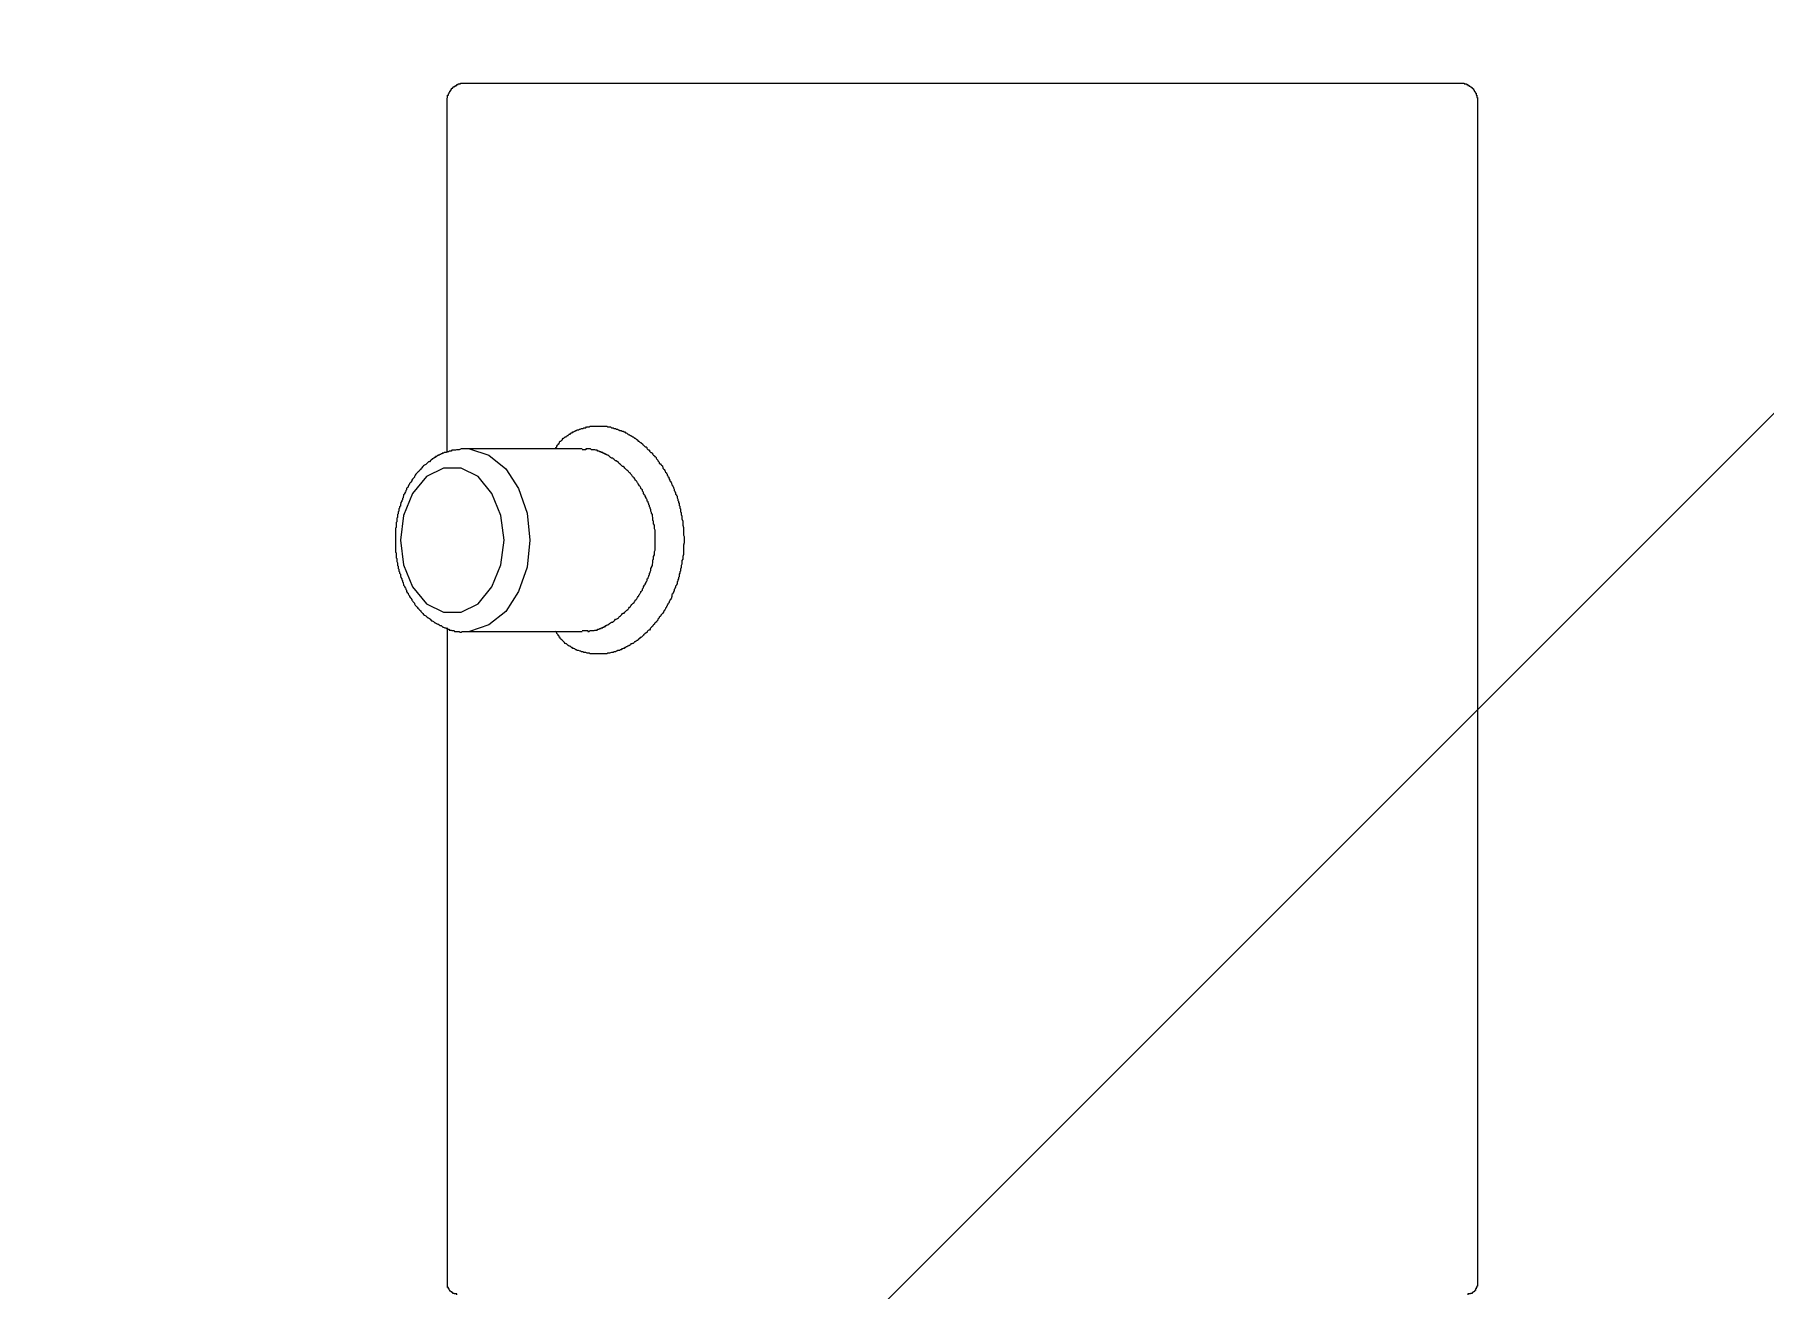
# Model space of a CAD drawing. Header units: millimetres. Extents: x -343543 to 400519, y -115663 to 104219.
# Drawn here: x -258534 to -258464.5, y 5073 to 5123.5 of the extents above; entities that cross this region are included whole.
import ezdxf

# ---------------------------------------------------------------- set-up
doc = ezdxf.new("R2010")
doc.units = ezdxf.units.MM
doc.layers.get('0').update_dxf_attribs({"color": 231, "lineweight": 0})
for name, color, linetype, lineweight in [('A-PATT', 252, 'Continuous', 9), ('A-SYMBOLS', 10, 'Continuous', 13), ('XREF MAT BANG TUONG XAY$0$01.Xref _MB T1$0$A-FURN', 8, 'Continuous', 5), ('XREF MAT BANG TUONG XAY$0$01.Xref _MB T1$0$A-TEXT', 8, 'Continuous', 25)]:
    doc.layers.add(name, color=color, linetype=linetype, lineweight=lineweight)

# ---------------------------------------------------------------- blocks, each defined once
blk = doc.blocks.new('*U200')
at = {"color": 8}
blk.add_line((-113.005, -56.279), (-113.005, -61.025), dxfattribs=at)
for points in [[(-120.22, -56.243), (-120.189, -56.161), (-120.189, -56.053), (-120.163, -56.022), (-120.163, -55.879), (-120.135, -55.848), (-120.135, -55.771), (-120.11, -55.74), (-120.11, -55.658), (-120.079, -55.658), (-120.079, -55.566), (-120.056, -55.55), (-120.056, -55.489), (-120.022, -55.489), (-120.022, -55.458), (-119.997, -55.422), (-119.997, -55.407), (-119.968, -55.376), (-119.968, -55.324), (-119.943, -55.324), (-119.943, -55.299), (-119.915, -55.263), (-119.915, -55.232), (-119.881, -55.232), (-119.881, -55.181), (-119.856, -55.181), (-119.856, -55.155), (-119.827, -55.124), (-119.827, -55.094), (-119.802, -55.094), (-119.802, -55.068), (-119.771, -55.042), (-119.714, -54.986), (-119.714, -54.95), (-119.691, -54.934), (-119.661, -54.899), (-119.635, -54.868), (-119.604, -54.842), (-119.578, -54.791), (-119.55, -54.76), (-119.519, -54.734), (-119.463, -54.678), (-119.437, -54.652), (-119.409, -54.652), (-119.383, -54.616), (-119.35, -54.586), (-119.33, -54.57), (-119.296, -54.534), (-119.268, -54.509), (-119.242, -54.478), (-119.217, -54.457), (-119.186, -54.427), (-119.129, -54.396), (-119.101, -54.396), (-119.076, -54.37), (-119.042, -54.334), (-119.019, -54.319), (-118.988, -54.288), (-118.963, -54.288), (-118.909, -54.252), (-118.878, -54.226), (-118.847, -54.206), (-118.824, -54.206), (-118.793, -54.175), (-118.737, -54.144), (-118.711, -54.144), (-118.681, -54.114), (-118.657, -54.088), (-118.598, -54.088), (-118.57, -54.062), (-118.542, -54.062), (-118.516, -54.037), (-118.46, -54.006), (-118.429, -54.006), (-118.403, -53.97), (-118.375, -53.97), (-118.316, -53.954), (-118.288, -53.954), (-118.262, -53.924), (-118.208, -53.924), (-118.178, -53.893), (-118.152, -53.893), (-118.098, -53.862), (-118.067, -53.862), (-118.039, -53.842), (-117.954, -53.842), (-117.931, -53.811), (-117.872, -53.811), (-117.844, -53.78), (-117.757, -53.78), (-117.731, -53.754), (-117.649, -53.754), (-117.621, -53.724), (-117.508, -53.724), (-117.482, -53.698), (-117.339, -53.698), (-117.313, -53.672), (-117.118, -53.672), (-117.087, -53.641), (-116.138, -53.641), (-116.11, -53.672), (-115.917, -53.672), (-115.887, -53.698), (-115.774, -53.698), (-115.72, -53.724), (-115.607, -53.724), (-115.579, -53.754), (-115.491, -53.754), (-115.466, -53.78), (-115.384, -53.78), (-115.358, -53.811), (-115.302, -53.811), (-115.271, -53.842), (-115.189, -53.842), (-115.161, -53.862), (-115.13, -53.862), (-115.076, -53.893), (-115.048, -53.893), (-115.019, -53.924), (-114.963, -53.924), (-114.94, -53.954), (-114.907, -53.954), (-114.853, -53.97), (-114.827, -53.97), (-114.796, -54.006), (-114.765, -54.006), (-114.712, -54.037), (-114.686, -54.062), (-114.658, -54.062), (-114.629, -54.088), (-114.576, -54.088), (-114.545, -54.114), (-114.519, -54.144), (-114.491, -54.144), (-114.432, -54.175), (-114.404, -54.206), (-114.378, -54.206), (-114.347, -54.226), (-114.322, -54.252), (-114.268, -54.288), (-114.237, -54.288), (-114.214, -54.319), (-114.18, -54.334), (-114.15, -54.37), (-114.127, -54.396), (-114.096, -54.396), (-114.039, -54.427), (-114.014, -54.457), (-113.985, -54.478), (-113.96, -54.509), (-113.926, -54.534), (-113.898, -54.57), (-113.873, -54.586), (-113.847, -54.616), (-113.819, -54.652), (-113.785, -54.652), (-113.762, -54.678), (-113.731, -54.709), (-113.706, -54.734), (-113.678, -54.76), (-113.652, -54.791), (-113.621, -54.842), (-113.596, -54.868), (-113.565, -54.899), (-113.542, -54.934), (-113.542, -54.95), (-113.511, -54.986), (-113.485, -55.017), (-113.424, -55.068), (-113.424, -55.094), (-113.401, -55.155), (-113.367, -55.181), (-113.342, -55.206), (-113.342, -55.232), (-113.313, -55.263), (-113.288, -55.324), (-113.288, -55.345), (-113.259, -55.376), (-113.234, -55.407), (-113.234, -55.458), (-113.2, -55.489), (-113.172, -55.514), (-113.172, -55.55), (-113.147, -55.596), (-113.147, -55.632), (-113.118, -55.658), (-113.118, -55.689), (-113.093, -55.709), (-113.093, -55.771), (-113.059, -55.771), (-113.059, -55.848), (-113.036, -55.879), (-113.036, -55.961), (-113.005, -55.986), (-113.005, -56.161), (-112.98, -56.197), (-112.98, -56.243), (-113.005, -56.279)], [(-115.635, -57.808), (-116.613, -57.946), (-117.59, -57.808), (-118.46, -57.449), (-119.129, -56.92), (-119.463, -56.243), (-119.463, -55.55), (-119.129, -54.868), (-118.46, -54.319), (-117.59, -53.97), (-116.613, -53.842), (-115.635, -53.97), (-114.765, -54.319), (-114.096, -54.868), (-113.762, -55.55), (-113.762, -56.243), (-114.096, -56.92), (-114.765, -57.449), (-115.635, -57.808)], [(-120.079, -55.689), (-134.089, -55.689), (-134.115, -55.709), (-134.202, -55.709), (-134.202, -55.74), (-134.256, -55.74), (-134.282, -55.771), (-134.313, -55.771), (-134.338, -55.797), (-134.367, -55.797), (-134.367, -55.822), (-134.397, -55.822), (-134.397, -55.848), (-134.454, -55.848), (-134.454, -55.879), (-134.479, -55.879), (-134.479, -55.909), (-134.508, -55.909), (-134.508, -55.93), (-134.533, -55.93), (-134.533, -55.986), (-134.564, -55.986), (-134.564, -56.022), (-134.587, -56.022), (-134.587, -56.068), (-134.621, -56.068), (-134.621, -56.13), (-134.649, -56.13), (-134.649, -56.212), (-134.674, -56.212)], [(-113.147, -55.689), (-87.142, -55.689)], [(-86.78, -56.068), (-86.811, -56.068), (-86.811, -55.986), (-86.834, -55.961), (-86.834, -55.909), (-86.867, -55.909), (-86.867, -55.879), (-86.898, -55.879), (-86.898, -55.848), (-86.921, -55.822), (-86.921, -55.797), (-86.952, -55.797), (-86.977, -55.771), (-87.008, -55.771), (-87.008, -55.74), (-87.062, -55.74), (-87.062, -55.709), (-87.142, -55.709), (-87.142, -55.689)], [(-134.674, -56.212), (-134.674, -95.886), (-134.649, -95.886), (-134.649, -95.979), (-134.621, -95.979), (-134.621, -96.03), (-134.587, -96.03), (-134.587, -96.092), (-134.564, -96.092), (-134.564, -96.112), (-134.533, -96.138), (-134.533, -96.174), (-134.508, -96.174), (-134.508, -96.205), (-134.479, -96.205), (-134.479, -96.23), (-134.454, -96.23), (-134.454, -96.256), (-134.42, -96.256), (-134.397, -96.282), (-134.367, -96.282), (-134.367, -96.312), (-134.338, -96.312), (-134.313, -96.343), (-134.282, -96.343), (-134.282, -96.369), (-134.202, -96.369), (-134.202, -96.394), (-134.115, -96.394), (-134.115, -96.42)], [(-120.22, -61.025), (-120.22, -56.243)], [(-120.22, -56.576), (-119.968, -57.331), (-119.437, -58.013), (-118.657, -58.511), (-117.677, -58.85), (-116.613, -58.957)], [(-116.613, -58.957), (-115.548, -58.85), (-114.576, -58.511), (-113.785, -58.013), (-113.259, -57.331), (-113.005, -56.576)], [(-120.22, -59.963), (-120.276, -59.999), (-120.305, -60.03), (-120.33, -60.03), (-120.364, -60.045), (-120.387, -60.081), (-120.417, -60.081), (-120.417, -60.112), (-120.443, -60.112), (-120.474, -60.127), (-120.5, -60.127), (-120.528, -60.163), (-120.528, -60.189), (-120.559, -60.22), (-120.582, -60.245), (-120.607, -60.245), (-120.641, -60.271), (-120.641, -60.302), (-120.669, -60.327), (-120.695, -60.358), (-120.695, -60.394), (-120.725, -60.409), (-120.748, -60.44), (-120.748, -60.471), (-120.782, -60.492), (-120.807, -60.517), (-120.807, -60.553), (-120.836, -60.584), (-120.861, -60.61), (-120.861, -60.635), (-120.889, -60.661), (-120.889, -60.692), (-120.923, -60.728), (-120.923, -60.743), (-120.946, -60.774), (-120.946, -60.805), (-120.977, -60.835), (-120.977, -60.887), (-121.002, -60.917), (-121.002, -60.943), (-121.031, -60.994), (-121.031, -61.056), (-121.059, -61.087), (-121.059, -61.169), (-121.09, -61.2), (-121.09, -61.307), (-121.113, -61.338), (-121.113, -62.005), (-121.09, -62.036), (-121.09, -62.144), (-121.059, -62.18), (-121.059, -62.257), (-121.031, -62.287), (-121.031, -62.339), (-121.002, -62.37), (-121.002, -62.426), (-120.977, -62.462), (-120.977, -62.477), (-120.946, -62.508), (-120.946, -62.57), (-120.923, -62.6), (-120.923, -62.652), (-120.889, -62.683), (-120.889, -62.708), (-120.861, -62.734), (-120.861, -62.76), (-120.836, -62.79), (-120.807, -62.826), (-120.807, -62.852), (-120.782, -62.872), (-120.782, -62.903), (-120.748, -62.934), (-120.748, -62.949), (-120.725, -62.985), (-120.695, -63.016), (-120.695, -63.042), (-120.669, -63.078), (-120.641, -63.093), (-120.641, -63.124), (-120.607, -63.16), (-120.607, -63.185), (-120.582, -63.185), (-120.559, -63.216), (-120.528, -63.242), (-120.528, -63.268), (-120.5, -63.298), (-120.474, -63.324), (-120.474, -63.35), (-120.443, -63.375), (-120.417, -63.406), (-120.387, -63.406), (-120.387, -63.437), (-120.364, -63.457), (-120.33, -63.488), (-120.305, -63.514), (-120.305, -63.55), (-120.276, -63.581), (-120.251, -63.581), (-120.22, -63.596), (-120.189, -63.632), (-120.189, -63.663), (-120.163, -63.688), (-120.135, -63.688), (-120.11, -63.714), (-120.079, -63.74), (-120.079, -63.77), (-120.056, -63.806), (-120.022, -63.806), (-119.997, -63.822), (-119.968, -63.852), (-119.943, -63.883), (-119.915, -63.883), (-119.915, -63.914), (-119.881, -63.945), (-119.856, -63.945), (-119.827, -63.965), (-119.802, -63.996), (-119.771, -64.022), (-119.745, -64.022), (-119.714, -64.053), (-119.691, -64.073), (-119.661, -64.073), (-119.635, -64.104), (-119.635, -64.135), (-119.604, -64.135), (-119.578, -64.16), (-119.55, -64.196), (-119.519, -64.196), (-119.494, -64.212), (-119.463, -64.212), (-119.437, -64.242), (-119.409, -64.278), (-119.383, -64.278), (-119.35, -64.304), (-119.33, -64.304), (-119.296, -64.325), (-119.268, -64.355), (-119.242, -64.355), (-119.217, -64.386), (-119.186, -64.386), (-119.155, -64.417), (-119.129, -64.417), (-119.101, -64.448), (-119.076, -64.448), (-119.042, -64.468), (-119.019, -64.468), (-118.988, -64.494), (-118.963, -64.494), (-118.935, -64.53), (-118.909, -64.53), (-118.878, -64.561), (-118.847, -64.561), (-118.824, -64.576), (-118.793, -64.576), (-118.765, -64.612), (-118.737, -64.612), (-118.711, -64.638), (-118.681, -64.638), (-118.627, -64.668), (-118.57, -64.668), (-118.542, -64.694), (-118.516, -64.694), (-118.491, -64.72), (-118.429, -64.72), (-118.403, -64.75), (-118.375, -64.75), (-118.35, -64.776), (-118.288, -64.776), (-118.237, -64.807), (-118.178, -64.807), (-118.152, -64.833), (-118.098, -64.833), (-118.067, -64.858), (-117.985, -64.858), (-117.954, -64.889), (-117.872, -64.889), (-117.844, -64.91), (-117.731, -64.91), (-117.703, -64.94), (-117.621, -64.94), (-117.562, -64.966), (-117.449, -64.966), (-117.369, -65.002), (-117.198, -65.002), (-117.118, -65.033), (-116.81, -65.033), (-116.754, -65.053), (-116.502, -65.053), (-116.415, -65.033), (-116.051, -65.033), (-115.971, -65.002), (-115.861, -65.002), (-115.802, -64.966), (-115.666, -64.966), (-115.607, -64.94), (-115.525, -64.94), (-115.466, -64.91), (-115.384, -64.91), (-115.358, -64.889), (-115.302, -64.889), (-115.271, -64.858), (-115.161, -64.858), (-115.13, -64.833), (-115.076, -64.833), (-115.048, -64.807), (-114.994, -64.807), (-114.963, -64.776), (-114.876, -64.776), (-114.853, -64.75), (-114.827, -64.75), (-114.796, -64.72), (-114.74, -64.72), (-114.712, -64.694), (-114.686, -64.694), (-114.658, -64.668), (-114.599, -64.668), (-114.576, -64.638), (-114.545, -64.638), (-114.519, -64.612), (-114.491, -64.612), (-114.458, -64.576), (-114.378, -64.576), (-114.347, -64.561), (-114.322, -64.561), (-114.293, -64.53), (-114.268, -64.53), (-114.237, -64.494), (-114.214, -64.494), (-114.18, -64.468), (-114.15, -64.468), (-114.127, -64.448), (-114.096, -64.417), (-114.07, -64.417), (-114.039, -64.386), (-114.014, -64.386), (-113.985, -64.355), (-113.96, -64.355), (-113.926, -64.325), (-113.898, -64.325), (-113.873, -64.304), (-113.847, -64.278), (-113.819, -64.278), (-113.785, -64.242), (-113.762, -64.242), (-113.731, -64.212), (-113.706, -64.196), (-113.678, -64.16), (-113.652, -64.135), (-113.621, -64.135), (-113.596, -64.104), (-113.565, -64.073), (-113.542, -64.073), (-113.511, -64.053), (-113.485, -64.022), (-113.454, -64.022), (-113.424, -63.996), (-113.401, -63.965), (-113.367, -63.965), (-113.367, -63.945), (-113.342, -63.914), (-113.313, -63.883), (-113.288, -63.883), (-113.259, -63.852), (-113.234, -63.822), (-113.2, -63.806), (-113.172, -63.77), (-113.147, -63.74), (-113.118, -63.714), (-113.093, -63.714), (-113.059, -63.688), (-113.059, -63.663), (-113.036, -63.632), (-113.005, -63.596), (-112.98, -63.596), (-112.952, -63.581), (-112.952, -63.55), (-112.926, -63.514), (-112.893, -63.488), (-112.869, -63.457), (-112.839, -63.457), (-112.839, -63.437), (-112.782, -63.375), (-112.757, -63.35), (-112.757, -63.324), (-112.728, -63.298), (-112.698, -63.268), (-112.698, -63.242), (-112.674, -63.242), (-112.644, -63.216), (-112.644, -63.185), (-112.615, -63.16), (-112.587, -63.124), (-112.587, -63.093), (-112.562, -63.078), (-112.531, -63.042), (-112.531, -63.016), (-112.508, -62.985), (-112.508, -62.949), (-112.474, -62.934), (-112.446, -62.903), (-112.446, -62.872), (-112.42, -62.852), (-112.42, -62.826), (-112.392, -62.79), (-112.392, -62.76), (-112.367, -62.734), (-112.367, -62.708), (-112.333, -62.683), (-112.333, -62.652), (-112.31, -62.621), (-112.31, -62.6), (-112.279, -62.57), (-112.279, -62.544), (-112.254, -62.508), (-112.254, -62.426), (-112.225, -62.4), (-112.225, -62.37), (-112.197, -62.339), (-112.197, -62.287), (-112.166, -62.257), (-112.166, -62.18), (-112.138, -62.113), (-112.138, -62.036), (-112.113, -62.005), (-112.113, -61.338), (-112.138, -61.307), (-112.138, -61.225), (-112.166, -61.169), (-112.166, -61.087), (-112.197, -61.056), (-112.197, -60.994), (-112.225, -60.974), (-112.225, -60.943), (-112.254, -60.887), (-112.254, -60.835), (-112.279, -60.805), (-112.279, -60.774), (-112.31, -60.743), (-112.31, -60.728), (-112.333, -60.692), (-112.333, -60.661), (-112.367, -60.635), (-112.367, -60.61), (-112.392, -60.584), (-112.42, -60.553), (-112.42, -60.517), (-112.446, -60.492), (-112.446, -60.471), (-112.474, -60.44), (-112.508, -60.409), (-112.508, -60.394), (-112.531, -60.358), (-112.562, -60.327), (-112.587, -60.302), (-112.615, -60.271), (-112.644, -60.245), (-112.674, -60.22), (-112.698, -60.189), (-112.728, -60.163), (-112.757, -60.163), (-112.757, -60.127), (-112.782, -60.127), (-112.782, -60.112), (-112.81, -60.112), (-112.839, -60.081), (-112.869, -60.081), (-112.893, -60.045), (-112.926, -60.03), (-112.952, -60.03), (-113.005, -59.963)], [(-113.036, -61.025), (-113.036, -61.251), (-113.005, -61.251), (-113.005, -61.307), (-113.036, -61.338), (-113.036, -61.497), (-113.059, -61.533), (-113.059, -61.615), (-113.093, -61.641), (-113.093, -61.703), (-113.118, -61.723), (-113.118, -61.779), (-113.147, -61.779), (-113.147, -61.846), (-113.172, -61.846), (-113.172, -61.898), (-113.2, -61.898), (-113.2, -61.954), (-113.234, -61.954), (-113.234, -61.985), (-113.259, -62.005), (-113.259, -62.036), (-113.288, -62.087), (-113.313, -62.113), (-113.342, -62.144), (-113.367, -62.18), (-113.367, -62.236), (-113.401, -62.257), (-113.424, -62.287), (-113.454, -62.318), (-113.485, -62.339), (-113.485, -62.37), (-113.511, -62.426), (-113.542, -62.462), (-113.565, -62.477), (-113.596, -62.508), (-113.621, -62.544), (-113.652, -62.57), (-113.678, -62.6), (-113.706, -62.621), (-113.731, -62.652), (-113.731, -62.683), (-113.762, -62.708), (-113.785, -62.734), (-113.819, -62.76), (-113.847, -62.79), (-113.873, -62.826), (-113.898, -62.852), (-113.926, -62.872), (-113.96, -62.903), (-113.985, -62.934), (-114.014, -62.949), (-114.07, -62.985), (-114.096, -63.016), (-114.127, -63.042), (-114.15, -63.078), (-114.18, -63.093), (-114.214, -63.124), (-114.237, -63.124), (-114.268, -63.16), (-114.293, -63.185), (-114.347, -63.216), (-114.378, -63.242), (-114.404, -63.268), (-114.432, -63.268), (-114.458, -63.298), (-114.519, -63.324), (-114.545, -63.35), (-114.576, -63.35), (-114.599, -63.375), (-114.629, -63.406), (-114.686, -63.406), (-114.712, -63.437), (-114.74, -63.457), (-114.765, -63.457), (-114.827, -63.488), (-114.853, -63.514), (-114.876, -63.514), (-114.94, -63.55), (-114.963, -63.55), (-114.994, -63.581), (-115.019, -63.596), (-115.076, -63.596), (-115.104, -63.632), (-115.13, -63.632), (-115.189, -63.663), (-115.217, -63.663), (-115.245, -63.688), (-115.302, -63.688), (-115.325, -63.714), (-115.358, -63.714), (-115.412, -63.74), (-115.491, -63.74), (-115.525, -63.77), (-115.548, -63.77), (-115.607, -63.806), (-115.666, -63.806), (-115.72, -63.822), (-115.83, -63.822), (-115.861, -63.852), (-115.971, -63.852), (-116.028, -63.883), (-116.169, -63.883), (-116.22, -63.914), (-117.005, -63.914), (-117.062, -63.883), (-117.198, -63.883), (-117.259, -63.852), (-117.369, -63.852), (-117.395, -63.822), (-117.508, -63.822), (-117.562, -63.806), (-117.621, -63.806), (-117.677, -63.77), (-117.703, -63.77), (-117.757, -63.74), (-117.813, -63.74), (-117.872, -63.714), (-117.898, -63.714), (-117.931, -63.688), (-117.985, -63.688), (-118.011, -63.663), (-118.039, -63.663), (-118.098, -63.632), (-118.121, -63.632), (-118.152, -63.596), (-118.208, -63.596), (-118.237, -63.581), (-118.262, -63.55), (-118.288, -63.55), (-118.35, -63.514), (-118.375, -63.514), (-118.403, -63.488), (-118.46, -63.457), (-118.491, -63.457), (-118.516, -63.437), (-118.542, -63.406), (-118.598, -63.406), (-118.627, -63.375), (-118.657, -63.35), (-118.681, -63.35), (-118.737, -63.324), (-118.765, -63.298), (-118.793, -63.268), (-118.824, -63.242), (-118.847, -63.242), (-118.878, -63.216), (-118.935, -63.185), (-118.963, -63.16), (-118.988, -63.124), (-119.019, -63.124), (-119.042, -63.093), (-119.076, -63.078), (-119.101, -63.042), (-119.129, -63.016), (-119.186, -62.985), (-119.217, -62.949), (-119.242, -62.934), (-119.268, -62.903), (-119.296, -62.872), (-119.33, -62.852), (-119.35, -62.826), (-119.383, -62.79), (-119.409, -62.76), (-119.437, -62.734), (-119.463, -62.708), (-119.494, -62.683), (-119.519, -62.652), (-119.519, -62.621), (-119.55, -62.6), (-119.578, -62.57), (-119.604, -62.544), (-119.635, -62.508), (-119.661, -62.477), (-119.691, -62.462), (-119.714, -62.426), (-119.745, -62.37), (-119.745, -62.339), (-119.771, -62.318), (-119.802, -62.287), (-119.827, -62.257), (-119.856, -62.236), (-119.856, -62.18), (-119.881, -62.144), (-119.915, -62.113), (-119.943, -62.087), (-119.968, -62.036), (-119.968, -62.005), (-119.997, -61.985), (-119.997, -61.954), (-120.022, -61.954), (-120.022, -61.898), (-120.056, -61.898), (-120.056, -61.846), (-120.079, -61.846), (-120.079, -61.779), (-120.11, -61.779), (-120.11, -61.723), (-120.135, -61.703), (-120.135, -61.641), (-120.163, -61.615), (-120.163, -61.564), (-120.189, -61.533), (-120.189, -61.39), (-120.22, -61.359), (-120.22, -61.169), (-120.189, -61.169), (-120.189, -61.025)]]:
    blk.add_lwpolyline(points, dxfattribs=at)
blk.add_wipeout([(16.89, -365.711), (22.491, -366.839), (28.019, -368.285), (33.454, -370.044), (38.781, -372.111), (43.981, -374.479), (49.037, -377.14), (53.933, -380.085), (58.653, -383.305), (63.181, -386.789), (67.503, -390.526), (71.604, -394.504), (75.471, -398.71), (79.092, -403.13), (82.455, -407.749), (85.548, -412.553), (88.362, -417.526), (90.887, -422.651), (93.115, -427.912), (95.039, -433.292), (96.653, -438.773), (97.951, -444.337), (98.93, -449.966), (99.585, -455.642), (99.915, -461.346), (99.919, -467.059), (99.596, -472.764), (98.948, -478.441), (97.977, -484.071), (96.686, -489.637), (95.079, -495.12), (93.162, -500.502), (90.94, -505.766), (88.422, -510.894), (85.614, -515.871), (82.527, -520.679), (79.171, -525.302), (75.556, -529.727), (71.694, -533.937), (67.598, -537.921), (63.281, -541.663), (58.757, -545.154), (54.041, -548.38), (49.149, -551.331), (44.097, -553.999), (38.9, -556.373), (33.576, -558.447), (28.142, -560.213), (22.616, -561.666), (17.017, -562.801), (11.361, -563.615), (5.669, -564.104), (-0.042, -564.267), (-5.754, -564.104), (-11.446, -563.615), (-17.101, -562.801), (-22.701, -561.666), (-28.227, -560.213), (-33.661, -558.447), (-38.984, -556.373), (-44.181, -553.999), (-49.234, -551.331), (-54.126, -548.38), (-58.842, -545.154), (-63.365, -541.663), (-67.682, -537.921), (-71.778, -533.937), (-75.64, -529.727), (-79.255, -525.302), (-82.612, -520.679), (-85.699, -515.871), (-88.506, -510.894), (-91.025, -505.766), (-93.247, -500.502), (-95.164, -495.12), (-96.771, -489.637), (-98.062, -484.071), (-99.033, -478.441), (-99.681, -472.764), (-100.003, -467.059), (-100, -461.346), (-99.67, -455.642), (-99.014, -449.966), (-98.036, -444.337), (-96.738, -438.773), (-95.124, -433.292), (-93.2, -427.912), (-90.971, -422.651), (-88.446, -417.526), (-85.632, -412.553), (-82.539, -407.749), (-79.177, -403.13), (-75.556, -398.71), (-71.689, -394.504), (-67.587, -390.526), (-63.266, -386.789), (-58.737, -383.305), (-54.018, -380.085), (-49.122, -377.14), (-44.066, -374.479), (-38.866, -372.111), (-33.539, -370.044), (-28.103, -368.285), (-22.576, -366.839), (-16.975, -365.711), (-11.318, -364.905), (-11.318, -116.92), (-11.318, -76.054), (-11.236, -74.695), (-10.99, -73.356), (-10.585, -72.056), (-10.027, -70.814), (-9.322, -69.649), (-8.482, -68.577), (-7.52, -67.614), (-6.448, -66.775), (-5.282, -66.07), (-4.041, -65.511), (-2.741, -65.106), (-1.401, -64.861), (-0.042, -64.779), (1.317, -64.861), (2.656, -65.106), (3.956, -65.511), (5.198, -66.07), (6.363, -66.775), (7.435, -67.614), (8.398, -68.577), (9.237, -69.649), (9.942, -70.814), (10.501, -72.056), (10.906, -73.356), (11.151, -74.695), (11.233, -76.054), (11.233, -116.92), (11.233, -364.905)], dxfattribs=at)
blk.add_line((-134.115, -96.42), (-87.121, -96.42), dxfattribs=at)
blk.add_lwpolyline([(-87.121, -96.42), (-87.121, -96.394), (-87.062, -96.394), (-87.062, -96.369), (-87.008, -96.369), (-87.008, -96.343), (-86.952, -96.343), (-86.952, -96.312), (-86.921, -96.312), (-86.921, -96.282), (-86.898, -96.282), (-86.898, -96.256), (-86.867, -96.23), (-86.867, -96.205), (-86.834, -96.205), (-86.834, -96.138), (-86.811, -96.138), (-86.811, -96.03), (-86.78, -96.03)], dxfattribs=at)
blk = doc.blocks.new('XREF MAT BANG TUONG XAY$0$01.Xref _MB T1$0$Phong tam')
at = {"layer": 'XREF MAT BANG TUONG XAY$0$01.Xref _MB T1$0$A-FURN', "color": 8, "xscale": -1.016000000000006, "yscale": 1.016000000000006, "zscale": 1.016000000000006, "rotation": 90}
blk.add_blockref('*U200', (-4325, 1984.707), dxfattribs=at)
blk = doc.blocks.new('01.Xref _MB T1')
at = {"layer": 'XREF MAT BANG TUONG XAY$0$01.Xref _MB T1$0$A-TEXT', "color": 8}
blk.add_blockref('XREF MAT BANG TUONG XAY$0$01.Xref _MB T1$0$Phong tam', (8605.00011, 2999.99999), dxfattribs=at)

msp = doc.modelspace()

# ---------------------------------------------------------------- block references
at = {"layer": 'A-SYMBOLS'}
msp.add_blockref('01.Xref _MB T1', (-262854.025, 0), dxfattribs=at)

# ---------------------------------------------------------------- next in the draw order: hatches: boundary and pattern name
at = {"layer": 'A-PATT'}
h = msp.add_hatch(dxfattribs=at)
h.set_pattern_fill('ANSI33', color=256, scale=20, double=1)
h.set_pattern_definition([(45, (-262854.02, -1e-05), (-89.8026, 89.8026), []), (45, (-262764.22, -1e-05), (-89.8026, 89.8026), [63.5, -31.75])])
h.paths.add_polyline_path([(-258669.035, 9965.001), (-254484.034, 9965), (-254484.034, 8980), (-255679.024, 8980), (-255679.024, 8835), (-254484.025, 8835), (-254484.025, 7855), (-255679.024, 7855), (-255679.024, 7710), (-254484.025, 7710), (-254484.025, 6730), (-255679.025, 6730), (-255679.025, 6585), (-254484.025, 6585), (-254484.024, 5605), (-255679.024, 5605), (-255679.024, 5460), (-254484.024, 5460), (-254484.025, 4480), (-256034.025, 4480), (-256034.025, 4135), (-255889.025, 4135), (-255889.025, 4335), (-254484.025, 4335), (-254484.025, 3235), (-255889.025, 3235), (-255889.024, 3435), (-256034.025, 3435), (-256034.025, 3235), (-257124.024, 3235), (-257124.024, 3435), (-257269.024, 3435), (-257269.024, 3235), (-258579.043, 3235), (-258579.043, 3425), (-258669.044, 3425), (-258669.043, 4335.002), (-257269.025, 4335), (-257269.025, 4135), (-257124.025, 4135), (-257124.025, 4480), (-258669.042, 4479.999)])

doc.saveas('drawing.dxf')
